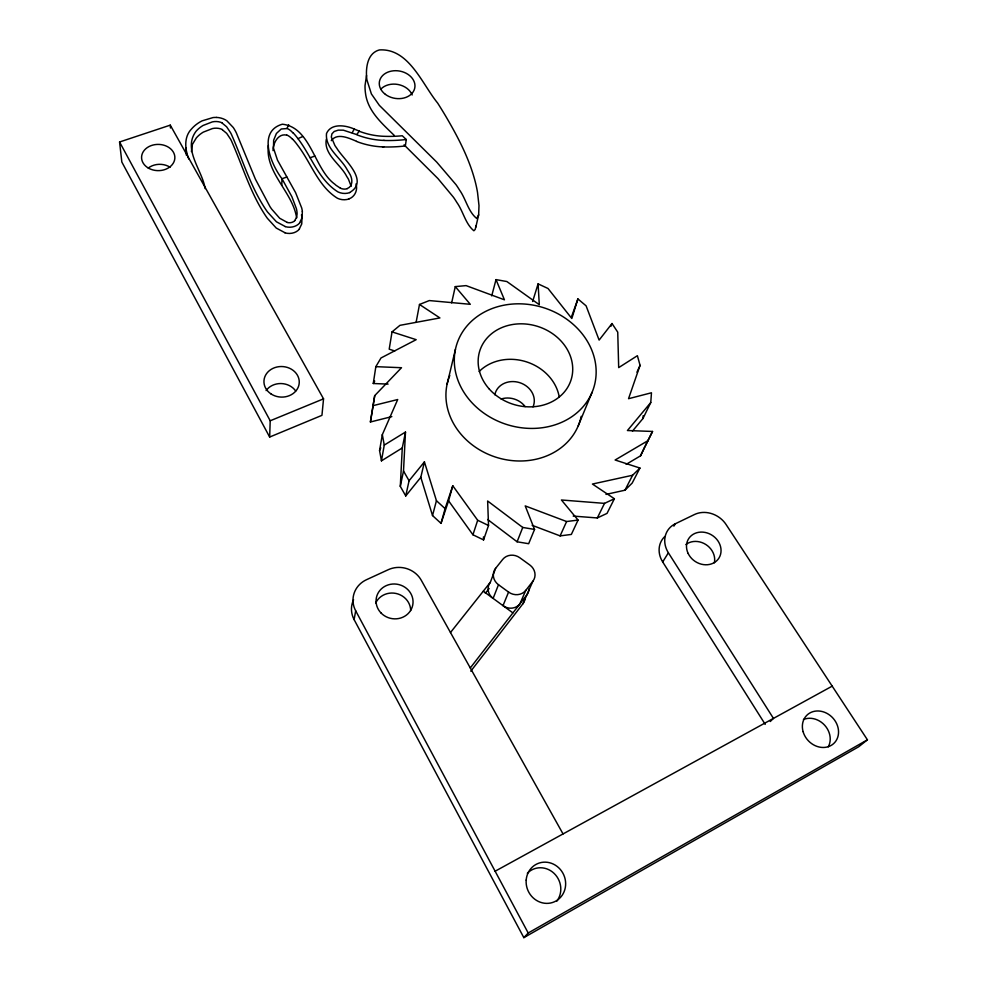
<?xml version="1.0" encoding="UTF-8"?>
<svg xmlns="http://www.w3.org/2000/svg" width="987" height="987" viewBox="0 0 987 987"><rect width="100%" height="100%" fill="white"/><g stroke="black" fill="none" stroke-linecap="round" stroke-linejoin="round"><path stroke-width="1.48" d="M273.029 150.616C272.905 143.497 278.186 133.035 286.674 135.133M269.661 437.044L270.204 420.783L119.575 141.992L170.27 125.139L323.539 398.834L321.947 415.342L269.661 437.044L121.833 162.028L119.575 141.992M281.764 185.149L281.998 178.746C271.376 164.952 256.842 131.518 282.344 124.214C310.954 127.175 314.236 169.493 334.864 184.236A33.459 26.711 8.3 0 0 336.073 185.322L340.441 188.209M420.807 477.326L432.528 515.559L441.016 523.357L445.1 508.638L436.439 500.705L424.422 461.879L420.807 477.326L405.743 495.943L400.303 486.369L402.277 447.95L405.484 432.047L384.264 445.088L381.451 460.843L402.277 447.95M400.303 486.369L403.51 471.021L405.484 432.047M632.445 431.146L642.981 418.476L650.766 402.536L651.469 392.777L628.534 398.711L640.069 365.338L637.392 355.702L618.689 367.62L617.739 332.163L612.026 323.526L599.121 340.096L586.093 305.834L577.901 298.925L571.695 316.296M642.981 418.476L643.179 415.724M186.185 147.964L186.42 155.366M404.065 144.83L437.932 178.548L453.489 197.277A118.119 97.096 7.8 0 1 456.895 202.508C463.261 211.341 465.383 223.889 473.871 230.761L475.216 229.403L476.018 225.739M478.646 214.87L478.991 205.555L477.523 192.428A194.513 157.402 5 0 0 475.685 183.483C469.812 159.586 458.252 137.563 445.877 116.454A792.425 622.254 -16.8 0 0 437.66 103.08C422.103 84.055 408.865 48.24 379.563 49.918A15.41 11.77 9.3 0 0 376.244 51.139C368.682 55.013 366.633 64.328 366.448 72.125A77.011 59.121 11.3 0 0 366.942 79.959L371.396 93.938L379.353 105.362L436.723 162.102L456.043 184.705A119.587 97.836 7.9 0 1 459.486 189.973C465.926 198.88 468.097 211.539 476.696 218.46L478.646 214.87L475.808 227.195M405.324 146.039L406.286 139.574L402.301 135.762A109.397 83.229 9.1 0 1 383.277 136.28A59.442 45.957 9.2 0 1 359.256 131.259M388.088 384.103L373.271 383.511L375.837 366.658L380.994 357.973L416.169 339.676L392.036 331.891L389.199 349.176L394.763 350.977M391.827 416.625L370.409 421.992L374.727 395.614L401.512 367.719L375.837 366.658M374.727 395.614L370.409 421.992M381.451 460.843L379.563 450.553L382.327 434.65L397.699 399.538L372.963 405.669M673.874 526.145L675.305 523.789L694.503 514.511A23.836 20.579 32.9 0 1 726.087 524.529L867.425 739.806L858.69 746.764L523.838 937.65L354.111 619.602L355.69 610.817A24.774 23.244 9.8 0 1 366.485 579.714L388.273 569.696A24.638 23.009 12.7 0 1 421.252 580.22L563.034 833.929M416.169 322.058L419.487 304.465L429.308 300.566L470.281 304.304L455.278 286.612L466.086 285.613L504.431 299.801L496.017 279.617L506.849 281.529L539.297 304.699L538.088 283.874L548.019 288.488L571.818 318.517L577.901 298.925M405.743 495.943L409.074 480.743L424.422 461.879M451.651 302.873L455.278 286.612M268.39 145.422C265.047 171.75 290.709 190.503 296.063 214.919A38.629 31.424 3.6 0 1 296.631 217.979M447.074 384.301L455.463 349.262M432.528 515.559L436.439 500.705M491.711 295.89L496.017 279.617M366.535 75.431L365.03 85.561A76.122 58.776 11.3 0 0 365.511 93.346C367.719 111.26 382.24 123.671 394.368 135.527M448.579 500.816L452.786 485.764L477.683 520.272L488.528 525.503L483.556 539.914L472.933 534.769L448.579 500.816L441.016 523.357M532.635 301.504L538.088 283.874M472.933 534.769L477.683 520.272M445.1 508.638L452.786 485.764M450.479 632.531L490.329 582.318L495.597 568.352L502.728 559.395A12.436 11.363 23.9 0 1 519.779 557.729L529.797 564.983A12.473 11.388 25.2 0 1 532.857 581.257L522.9 603.785L470.787 671.185M495.597 568.352A12.486 11.449 23.9 0 0 498.484 584.723L493.118 598.406A12.226 11.264 24.2 0 1 490.329 582.318M532.141 525.318L560.11 535.892L571.35 534.436L578.061 520.075L566.612 521.531L525.22 505.912L534.547 529.427L528.662 543.714L517.102 541.789L522.74 527.453L487.64 501.014L488.528 525.503M610.879 326.364L612.026 323.526M326.352 139.105C323.329 154.354 340.688 164.224 346.733 176.451A67.486 54.544 5.1 0 1 348.46 179.239L351.187 186.284M525.8 590.337A12.51 11.474 25.2 0 1 508.576 592.089L503 605.648A12.251 11.289 25.6 0 0 519.878 603.908L525.8 590.337L532.857 581.257M578.259 425.755L592.064 392.345A71.854 61.243 17.8 0 0 512.401 304.058A71.854 61.243 17.8 0 0 471.231 401.943A71.854 61.243 17.8 0 0 592.064 392.345M379.563 450.553L380.772 447.777M288.673 124.72L286.933 128.557L281.27 128.989L276.409 133.467L273.658 140.203L273.473 148.099L277.495 160.165L295.582 192.613L301.701 207.961A45.513 36.926 3.6 0 1 302.355 211.452M560.11 535.892L566.612 521.531M636.948 372.185L640.069 365.338M626.153 464.359L640.526 455.834L644.634 447M640.526 455.834L652.53 431.455L627.436 430.529L650.766 402.536M331.274 140.672C337.283 132.431 349.028 138.205 356.603 141.314M573.188 516.09L597.32 517.953L604.513 503.37L614.395 498.743L592.434 484.049L632.605 475.253L639.946 468.048L615.123 460.004L648.385 440.412M614.395 498.743L607.03 513.376L597.32 517.953M645.288 445.705L652.53 431.455M605.981 494.413L624.956 490.206L632.605 475.253M639.946 468.048L632.173 483.087L624.956 490.206M349.682 192.514C369.952 180.72 343.464 159.487 336.789 148.223A85.696 66.956 10.2 0 1 334.901 145.521L331.311 137.02L331.928 133.862L334.211 131.468L338.22 130.148L343.34 130.173L356.665 134.565L359.33 131.135M352.162 132.714L354.284 129.075L358.75 130.901M373.271 383.511L374.715 381.068M765.209 724.359L662.696 561.948L668.384 552.794A23.935 20.813 32.7 0 1 675.305 523.789M299.653 222.704L302.108 217.708L302.343 211.452M299.308 228.935L301.738 223.963L301.985 217.72A45.229 36.79 3.6 0 0 301.479 214.833M470.281 667.952L526.799 594.964A12.214 11.202 25.6 0 0 528.958 588.931M485.345 593.31L489.12 588.536M294.718 220.557L296.594 217.362L297.087 213.982A26.279 21.332 4.2 0 0 297.001 212.18A38.863 31.547 3.7 0 0 296.384 208.639L291.881 196.697L281.998 178.746L286.822 177.031M523.838 937.65L528.205 932.999L867.425 739.806M770.267 721.509L773.45 718.4L668.384 552.794M392.036 331.891L399.945 325.34L439.906 317.937L419.487 304.465M495.116 871.225L832.189 686.15M293.003 132.714L293.349 133.06A67.474 53.631 3.4 0 1 297.926 138.636L302.466 136.65M349.04 198.831C354.987 196.82 357.973 189.763 355.974 183.952M347.19 188.579C353.753 186.049 352.421 177.549 349.09 172.861A67.893 54.741 5.1 0 0 347.362 170.06C341.107 157.932 324.994 148.506 326.5 133.492C331.138 122.919 345.746 125.201 354.284 129.075M270.204 420.783L323.539 398.834M310.128 157.747L314.878 156.069M383.326 140.351L384.609 140.401M382.5 146.816L383.77 146.878M604.513 503.37L561.43 499.99L578.061 520.075M522.74 527.453L534.547 529.427M287.205 222.396L279.703 218.263L271.659 209.096A110.544 88.262 8.5 0 1 270.006 206.69L255.386 179.128L236.312 132.826A71.224 56.062 1 0 0 233.302 127.545L226.776 120.71A16.532 12.954 2.9 0 0 216.424 117.416M285.255 226.529L276.446 221.804L267.539 212.032A112.419 89.817 8.4 0 1 265.232 208.689C250.143 185.753 242.457 159.141 231.377 134.269A84.142 66.277 0.3 0 0 230.464 132.529L226.615 126.78L222.174 123.091M284.996 232.747L276.237 228.046L267.391 218.324A111.753 89.509 8.4 0 1 265.096 214.993C250.093 192.144 242.457 165.643 231.439 140.857A83.624 66.03 0.2 0 0 230.539 139.13L226.714 133.393L222.297 129.729M498.484 584.723L508.576 592.089M483.285 591.201L512.907 612.902M487.64 519.495L517.102 541.789M292.707 139.266L293.053 139.623A67.067 53.446 3.4 0 1 297.593 145.175C311.065 162.621 318.061 186.259 337.468 198.276A12.695 10.228 7.5 0 0 349.09 198.918M297.951 138.624C311.436 156.193 318.554 179.881 338.035 191.959A12.769 10.265 7.6 0 0 349.743 192.613M403.51 471.021L409.074 480.743M355.69 610.817L528.205 932.999M188.776 158.969C184.927 149.296 183.718 136.959 191.601 128.878A38.135 30.079 3 0 1 202.076 120.858L212.995 117.576A19.752 15.484 2.9 0 1 216.412 117.453M205.148 188.616C202.249 169.986 182.472 149.444 196.043 131.283A33.151 26.143 3 0 1 203.038 125.485L212.291 121.907A12.621 9.895 2.9 0 1 222.309 122.906M382.327 434.65L384.264 445.088M170.27 125.139L170.455 128.014M483.445 536.891L483.556 539.914M191.416 151.591L192.44 144.336L196.327 137.909A32.953 26.057 2.9 0 1 203.273 132.135L212.476 128.557A12.547 9.858 2.8 0 1 222.433 129.544M501.125 399.019A19.74 17.161 17.9 0 1 525.133 406.595M494.82 394.8A20.122 17.384 17.9 0 1 519.618 382.635A20.122 17.384 17.9 0 1 533.017 406.866M581.207 416.329A69.016 59.639 17.9 0 1 496.609 457.425A69.016 59.639 17.9 0 1 449.801 375.467M479.151 371.519A46.007 39.751 17.9 0 1 526.182 361.76A46.007 39.751 17.9 0 1 559.197 396.786M525.035 597.826A12.041 11.091 25.9 0 1 522.9 603.785M662.696 561.948A23.614 20.616 33 0 1 664.806 536.509M685.891 544.516A17.754 15.447 33.8 0 1 705.902 544.553A17.754 15.447 33.8 0 1 714.354 562.812M354.111 619.602A24.428 22.997 9.6 0 1 353.58 599.751M375.726 602.958A18.297 17.211 12.1 0 1 396.083 593.471A18.297 17.211 12.1 0 1 410.678 610.534M803.443 719.523A19.246 16.557 47.1 0 1 824.651 725.211A19.246 16.557 47.1 0 1 828.29 746.801M527.329 873.273A20.542 19.246 66.1 0 1 554.077 873.372A20.542 19.246 66.1 0 1 556.73 901.304M266.095 390.581A17.322 15.076 2.5 0 1 295.693 391.012M148.235 168.074A16.347 12.979 0.2 0 1 170.072 167.235M380.933 89.027A17.754 13.769 9.7 0 1 398.069 84.5A17.754 13.769 9.7 0 1 412.171 94.974M382.5 146.903A64.229 49.794 9.2 0 1 356.529 141.449M405.299 145.953A120.143 91.483 9.1 0 1 383.77 146.952M286.798 134.972A16.088 12.72 5.1 0 1 292.497 139.364M294.842 220.632A7.168 5.836 5 0 1 287.18 222.47M347.239 188.677A7.44 5.984 7.6 0 1 340.453 188.172M383.326 140.425A64.599 49.942 9.2 0 1 357.208 134.935M406.262 139.5A120.833 91.742 9.1 0 1 384.609 140.487M287.057 128.396A16.187 12.769 5.2 0 1 292.794 132.813M299.468 229.021A12.683 10.351 4.9 0 1 284.959 232.846M299.814 222.791A12.769 10.388 5 0 1 285.218 226.628M489.207 388.964A47.894 40.812 17.7 0 0 569.857 383.129A47.894 40.812 17.7 0 0 517.225 323.958A47.894 40.812 17.7 0 0 489.207 388.964M688.124 553.411A17.988 15.595 33.5 0 0 717.968 559.444A17.988 15.595 33.5 0 0 705.199 532.449A17.988 15.595 33.5 0 0 688.124 553.411M381.019 612.976A18.556 17.396 12.2 0 0 412.245 606.968A18.556 17.396 12.2 0 0 390.396 584.329A18.556 17.396 12.2 0 0 381.019 612.976M803.085 731.614A19.518 16.742 46.7 0 0 833.546 743.692A19.518 16.742 46.7 0 0 824.737 712.343A19.518 16.742 46.7 0 0 803.085 731.614M526.182 880.108A20.838 19.518 65.1 0 0 554.386 901.797A20.838 19.518 65.1 0 0 557.087 866.389A20.838 19.518 65.1 0 0 526.182 880.108M270.919 393.862A17.667 15.286 2.8 0 0 299.123 383.955A17.667 15.286 2.8 0 0 274.768 367.633A17.667 15.286 2.8 0 0 270.919 393.862M149 168.419A16.656 13.127 0.5 0 0 174.835 158.389A16.656 13.127 0.5 0 0 150.801 145.743A16.656 13.127 0.5 0 0 149 168.419M385.399 94.382A17.951 13.843 9.7 0 0 414.639 88.546A17.951 13.843 9.7 0 0 391.321 71.113A17.951 13.843 9.7 0 0 385.399 94.382"/></g></svg>
